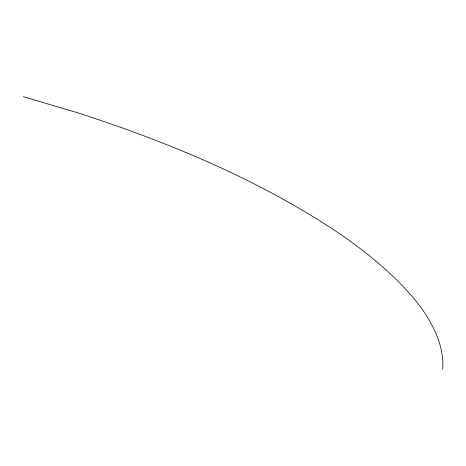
<?xml version="1.0" encoding="UTF-8"?>
<svg xmlns="http://www.w3.org/2000/svg" width="466" height="466" viewBox="0 0 466 466"><rect width="100%" height="100%" fill="white"/><g stroke="black" fill="none" stroke-linecap="round" stroke-linejoin="round"><path stroke-width="0.7" d="M23.3 96.683L78.137 112.923C170.457 142.899 261.24 180.645 341.916 235.248C370.988 255.776 398.989 278.563 420.652 307.053C433.555 325.169 444.325 346.465 442.7 369.317"/></g></svg>
